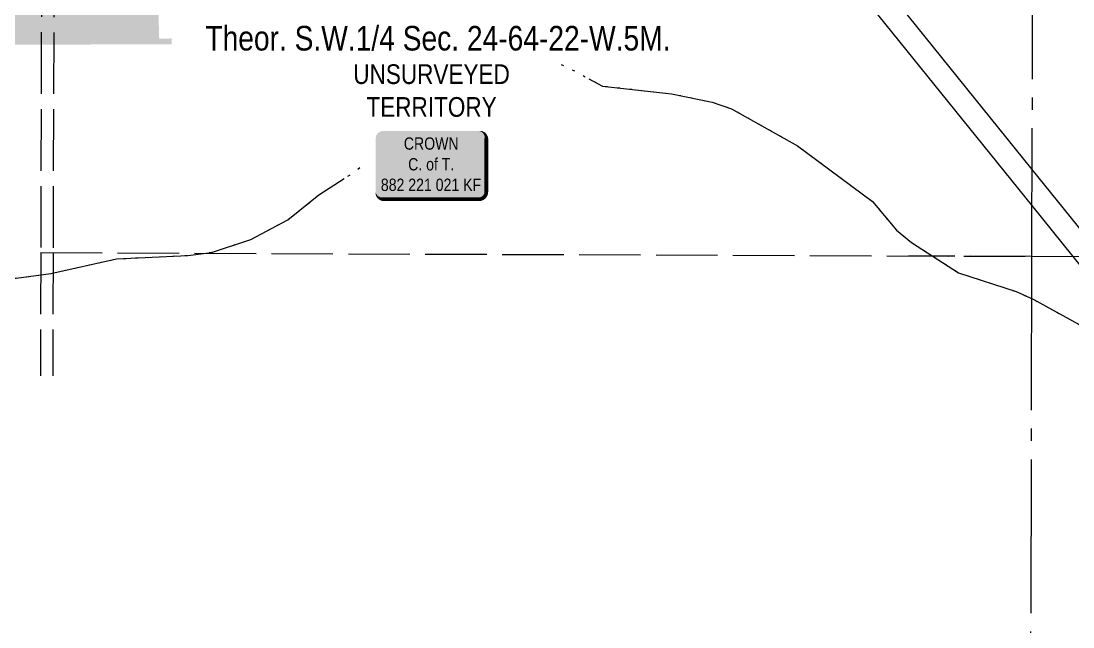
# Model space of a CAD drawing. Extents: x 456630 to 490274, y 6043290 to 6049977.
# Drawn here: x 486915 to 487770, y 6043905 to 6044397 of the extents above; entities that cross this region are included whole.
import ezdxf
from ezdxf.enums import TextEntityAlignment as Align

# ---------------------------------------------------------------- set-up
doc = ezdxf.new("R2010")
doc.units = 0
doc.header["$LTSCALE"] = 5
for name, pattern in [('foc-QUARTERLINE', [33, 25, -3, 2, -3]), ('foc-UNSURVEYED', [12.5, 10, -2.5]), ('foc-WHEELTRACKS', [2, 0.4, -1.6]), ('PHANTOM', [63.5, 31.75, -6.35, 6.35, -6.35, 6.35, -6.35])]:
    doc.linetypes.add(name, pattern=pattern)
for name, color, linetype in [('AS-OWNER', 7, 'Continuous'), ('C-SYMBOL', 7, 'Continuous'), ('F-RW', 190, 'Continuous'), ('L-QSEC', 8, 'foc-QUARTERLINE'), ('L-UNS-T', 3, 'Continuous'), ('L-USEC', 7, 'foc-UNSURVEYED'), ('T-WATER-P3', 160, 'foc-WHEELTRACKS'), ('WETLAND - SWAMP - H', 8, 'PHANTOM')]:
    doc.layers.add(name, color=color, linetype=linetype)
doc.styles.add('175L', font='ARIALN.TTF', dxfattribs={"height": 20})
doc.styles.add('80', font='ARIALN.TTF', dxfattribs={"height": 10})
doc.styles.add('80L', font='ARIALN.TTF', dxfattribs={"height": 10})
doc.styles.add('foc-LtypeFont', font='ARIALN.TTF', dxfattribs={"height": 7.35})
doc.linetypes.add('foc-TOPO-flowdirection-NOLINE', pattern='A,0,[">",foc-LtypeFont,S=0.3,R=0,X=0,Y=-0.945],-20,[">",foc-LtypeFont,S=0.3,R=0,X=0,Y=-0.945],0', length=20)

# ---------------------------------------------------------------- blocks, each defined once
blk = doc.blocks.new('*U687')
h = blk.add_hatch(color=255)
edge = h.paths.add_edge_path()
edge.add_line((-39, -28.5), (39, -28.5))
edge.add_arc((39, -22.5), 6, 270, 360)
edge.add_line((45, -22.5), (45, 21))
edge.add_arc((39, 21), 6, 0, 90)
edge.add_line((39, 27), (-39, 27))
edge.add_arc((-39, 21), 6, 90, 180)
edge.add_line((-45, 21), (-45, -22.5))
edge.add_arc((-39, -22.5), 6, 180, 270)
at = {"color": 14, "flags": 128}
blk.add_lwpolyline([(-39, -28.5, 3, 3, 0), (39, -28.5, 3, 3, 0.414214), (45, -22.5, 3, 3, 0), (45, 21, 3, 0, 0.414214), (39, 27, 0, 0, 0), (-39, 27, 0, 0, 0.414214), (-45, 21, 0, 0, 0), (-45, -22.5, 0, 3, 0.414214)], format="xyseb", close=True, dxfattribs=at)
at = {"color": 14, "style": '80'}
blk.add_attdef('ENTER_TEXT_001', (-26.85, -4.92), '', height=10, dxfattribs=at)

msp = doc.modelspace()

# ---------------------------------------------------------------- hatches: boundary and pattern name
at = {"layer": 'WETLAND - SWAMP - H', "transparency": 33554495}
h = msp.add_hatch(color=256, dxfattribs=at)
h.dxf.hatch_style = 1
h.paths.add_polyline_path([(486885.212, 6044448.609), (486835.224, 6044447.187), (486834.94, 6044457.184), (486804.947, 6044456.331), (486805.232, 6044446.334), (486785.237, 6044445.765), (486785.521, 6044435.767), (486775.524, 6044435.483), (486775.808, 6044425.486), (486765.811, 6044425.201), (486766.379, 6044405.206), (486776.377, 6044405.491), (486776.946, 6044385.496), (486786.943, 6044385.78), (486787.179, 6044377.487), (486912.605, 6044377.817), (486942.763, 6044377.896), (487037.3, 6044378.144), (487037.165, 6044382.893), (487027.167, 6044382.608), (487026.599, 6044402.603), (487016.601, 6044402.319), (487016.317, 6044412.316), (486996.322, 6044411.747), (486996.037, 6044421.745), (486976.042, 6044421.176), (486975.758, 6044431.174), (486915.773, 6044429.467), (486915.489, 6044439.465), (486885.496, 6044438.611)])

# ---------------------------------------------------------------- linework, layer by layer
at = {"layer": 'F-RW'}
for points in [[(488262.387, 6043299.751), (488217.334, 6043399.903), (487962.22, 6043967.043), (487769.805, 6044205.686), (487736.195, 6044247.373), (487458.681, 6044591.558), (487450.982, 6044601.107), (487450.635, 6044601.537), (487441.376, 6044613.021), (487433.322, 6044623.009), (487426.851, 6044631.036), (487410.756, 6044650.995), (487407.646, 6044654.85), (487391.519, 6044674.845), (487119.565, 6045012.15), (487038.675, 6045112.461)], [(487062.233, 6045112.375), (487143.112, 6045012.063), (487414.99, 6044674.858), (487431.076, 6044654.908), (487434.195, 6044651.043), (487449.269, 6044632.349), (487450.279, 6044631.097), (487456.766, 6044623.05), (487464.82, 6044613.062), (487474.06, 6044601.604), (487474.41, 6044601.17), (487482.107, 6044591.624), (487736.271, 6044276.396), (487793.355, 6044205.597), (487977.926, 6043976.682), (488237.412, 6043399.828), (488282.464, 6043299.675)]]:
    msp.add_lwpolyline(points, dxfattribs=at)
at = {"layer": 'L-QSEC'}
for p, q in [((487738.093, 6044969.878), (487736.086, 6044205.815)), ((487736.086, 6044205.815), (487734.052, 6043431.739))]:
    msp.add_line(p, q, dxfattribs=at)
at = {"layer": 'L-USEC'}
for p, q in [((486933.138, 6045012.864), (486930.874, 6044208.827)), ((486943.18, 6045012.809), (486940.916, 6044208.771)), ((486930.874, 6044208.827), (486930.592, 6044108.684)), ((486930.874, 6044208.809), (487736.086, 6044205.815)), ((486940.916, 6044208.771), (486940.634, 6044108.647)), ((487736.085, 6044205.652), (487636.085, 6044206.023)), ((487736.086, 6044205.815), (488541.307, 6044202.822))]:
    msp.add_line(p, q, dxfattribs=at)
at = {"layer": 'T-WATER-P3', "flags": 128}
for points in [[(486616.747, 6044388.3), (486672.205, 6044357.577), (486707.123, 6044331.269), (486769.348, 6044267.958), (486808.315, 6044219.805), (486830.799, 6044198.644), (486843.837, 6044191.216), (486861.015, 6044187.576), (486881.55, 6044186.041), (486902.684, 6044187.089), (486939.184, 6044191.817), (486992.546, 6044203.708), (487050.362, 6044206.604), (487069.693, 6044209.03), (487101.742, 6044219.576), (487131.803, 6044235.519), (487156.875, 6044255.721), (487185.191, 6044273.945), (487190.195, 6044277.963)], [(487353.731, 6044361.683), (487358.965, 6044359.466), (487387.266, 6044344.194), (487443.533, 6044337.963), (487476.504, 6044331.04), (487492.302, 6044325.718), (487545.898, 6044295.652), (487606.838, 6044250.286), (487626.262, 6044226.96), (487638.402, 6044217.13), (487676.741, 6044192.387), (487723.473, 6044177.258), (487737.41, 6044170.913), (487804.104, 6044134.139), (487838.574, 6044128.179), (487874.357, 6044130.626), (487891.054, 6044126.505), (487916.653, 6044109.668), (487926.455, 6044097.796), (487949.923, 6044056.944), (487961.045, 6044045.733), (487972.943, 6044037.644), (487997.283, 6044020.447), (488015.116, 6044018.847), (488033.427, 6044020.672), (488052.942, 6044020.335), (488071.378, 6044018.499), (488111.186, 6044017.768), (488128.901, 6044015.33), (488145.838, 6044010.669), (488173.596, 6043996.535), (488193.086, 6043978.188)]]:
    msp.add_lwpolyline(points, dxfattribs=at)
at = {"layer": 'T-WATER-P3', "linetype": 'foc-TOPO-flowdirection-NOLINE', "flags": 128}
for points in [[(486616.747, 6044388.3), (486672.205, 6044357.577), (486707.123, 6044331.269), (486769.348, 6044267.958), (486808.315, 6044219.805), (486830.799, 6044198.644), (486843.837, 6044191.216), (486861.015, 6044187.576), (486881.55, 6044186.041), (486902.684, 6044187.089), (486939.184, 6044191.817), (486992.546, 6044203.708), (487050.362, 6044206.604), (487069.693, 6044209.03), (487101.742, 6044219.576), (487131.803, 6044235.519), (487156.875, 6044255.721), (487177.594, 6044269.056)], [(487376.359, 6044350.08), (487387.266, 6044344.194), (487443.533, 6044337.963), (487476.504, 6044331.04), (487492.302, 6044325.718), (487545.898, 6044295.652), (487606.838, 6044250.286), (487626.262, 6044226.96), (487638.402, 6044217.13), (487676.741, 6044192.387), (487723.473, 6044177.258), (487737.41, 6044170.913), (487804.104, 6044134.139), (487838.574, 6044128.179), (487874.357, 6044130.626), (487891.054, 6044126.505), (487916.653, 6044109.668), (487926.455, 6044097.796), (487949.923, 6044056.944), (487961.045, 6044045.733), (487972.943, 6044037.644), (487997.283, 6044020.447), (488015.116, 6044018.847), (488033.427, 6044020.672), (488052.942, 6044020.335), (488071.378, 6044018.499), (488111.186, 6044017.768), (488128.901, 6044015.33), (488145.838, 6044010.669), (488173.596, 6043996.535), (488193.086, 6043978.188)]]:
    msp.add_lwpolyline(points, dxfattribs=at)

# ---------------------------------------------------------------- block references
at = {"layer": 'AS-OWNER'}
ref = msp.add_blockref('*U687', (487248.004, 6044280.712), dxfattribs=dict(at, xscale=0.999479, yscale=0.999479, zscale=0.999479))
ref.add_attrib('ENTER_TEXT_001', 'CROWN', (487225.955, 6044292.478), dxfattribs={"layer": '0', "color": 14, "height": 9.9948, "style": '80'})
ref.add_attrib('ENTER_TEXT_002', 'C. of T.', (487229.449, 6044275.643), dxfattribs={"layer": '0', "color": 14, "height": 9.9948, "style": '80'})
ref.add_attrib('ENTER_TEXT_003', '882 221 021 KF', (487207.281, 6044258.944), dxfattribs={"layer": '0', "color": 14, "height": 9.99479, "style": '80'})

# ---------------------------------------------------------------- texts
at = {"layer": 'C-SYMBOL', "color": 3, "style": '175L'}
msp.add_text('Theor. S.W.1/4 Sec. 24-64-22-W.5M.', height=19.98958, dxfattribs=at).set_placement((487253.648, 6044367.094), align=Align.BOTTOM_CENTER)
at = {"layer": 'L-UNS-T', "insert": (487248.477, 6044340.433), "char_height": 15.99166, "attachment_point": 5, "style": '80L'}
msp.add_mtext_dynamic_manual_height_columns('UNSURVEYED TERRITORY', width=126.41375, gutter_width=47.5, heights=[0], dxfattribs=at)

doc.saveas('drawing.dxf')
